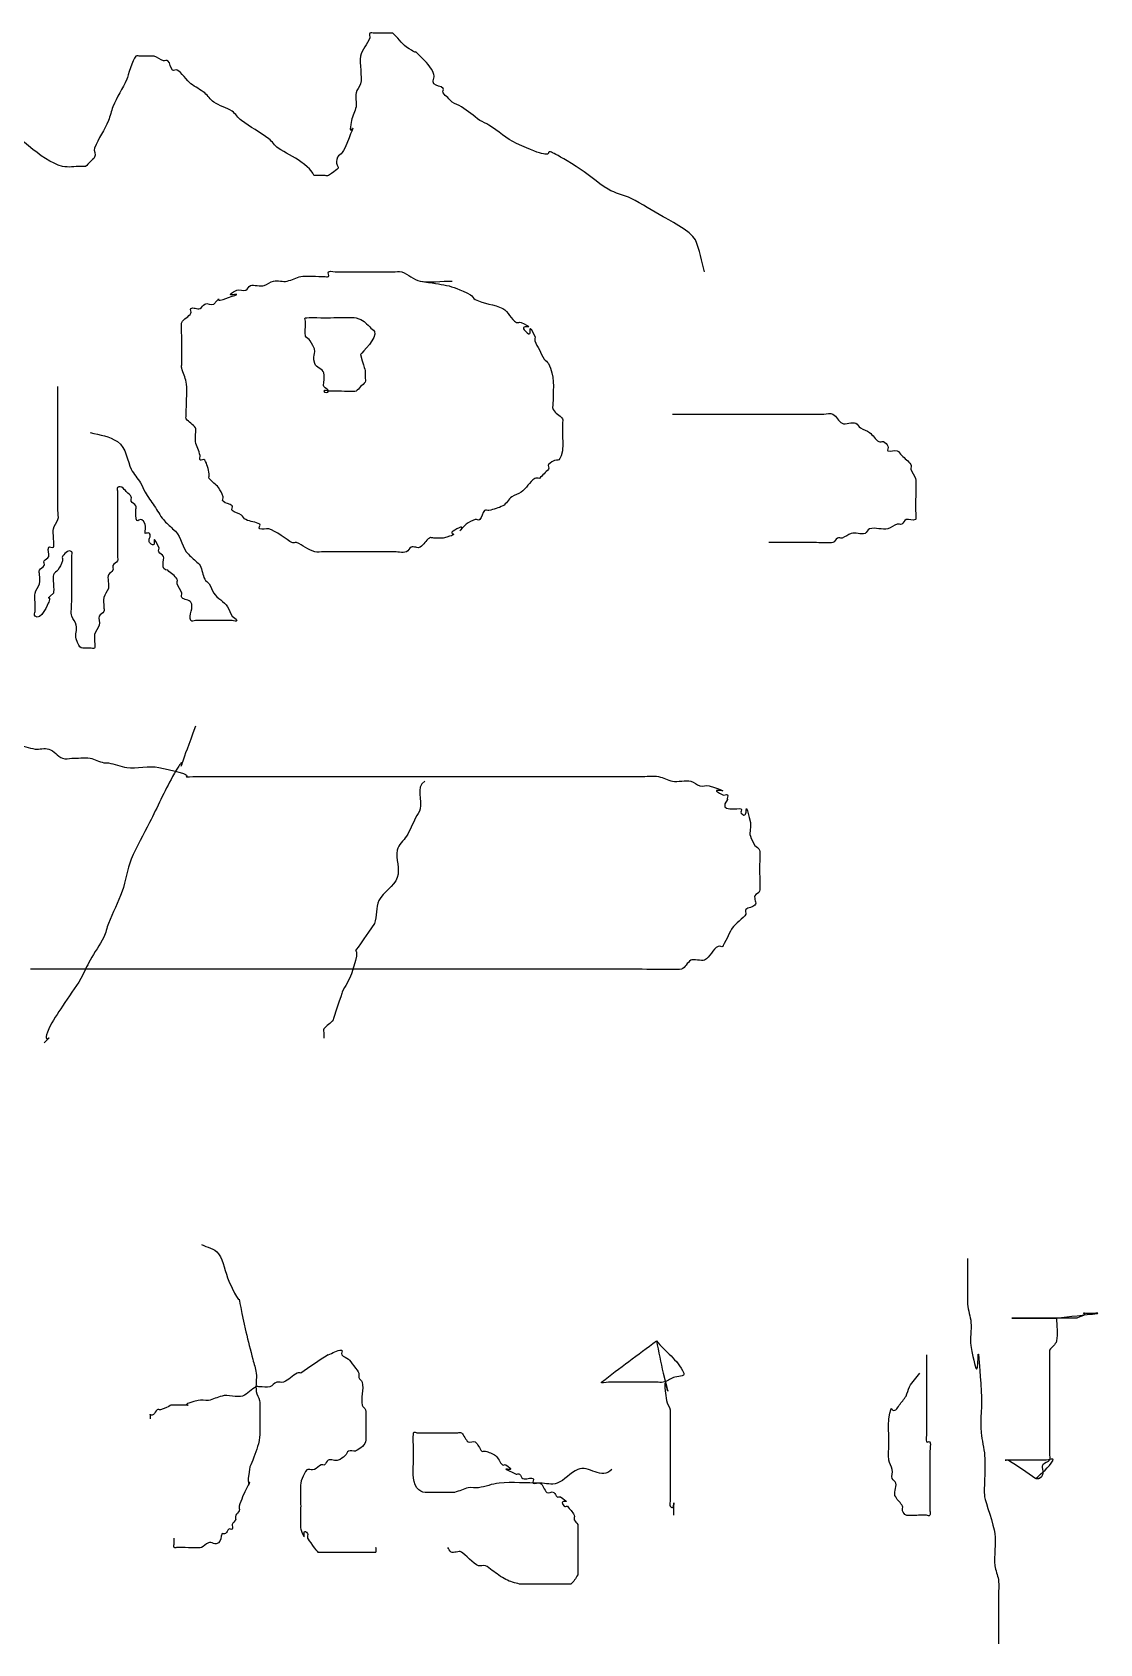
# Model space of a CAD drawing. Extents: x 12 to 154, y 536 to 784.
# Drawn here: x 77.6 to 153.6, y 535.5 to 650.2 of the extents above; entities that cross this region are included whole.
import ezdxf

# ---------------------------------------------------------------- set-up
doc = ezdxf.new("R2010")
doc.units = 0
doc.layers.add('Layer_1', color=7, linetype='CONTINUOUS')

msp = doc.modelspace()

# ---------------------------------------------------------------- linework, layer by layer
at = {"layer": 'Layer_1', "color": 7}
msp.add_lwpolyline([(100.993674, 627.275256)], close=True, dxfattribs=at)
for points in [[(101.646746, 649.806225), (101.492824, 649.344433), (101.089137, 648.9774), (100.993674, 648.500083)], [(101.646746, 650.132759), (101.569785, 650.055798), (101.681158, 649.909474), (101.646746, 649.806225)], [(101.97328, 650.132759), (101.864429, 650.132759), (101.723717, 650.20972), (101.646746, 650.132759)], [(102.299817, 650.132759), (102.190966, 650.132759), (102.082116, 650.132759), (101.97328, 650.132759)], [(103.279425, 650.132759), (103.230782, 650.165244), (102.407051, 650.132759), (102.299817, 650.132759)], [(104.259033, 649.153154), (103.88226, 649.404332), (103.656197, 649.881584), (103.279425, 650.132759)], [(105.238638, 648.500083), (104.489946, 649.248778), (105.445171, 648.362404), (104.259033, 649.153154)], [(84.99342, 648.500083), (84.730649, 648.237311), (84.43599, 647.090563), (84.340349, 646.8674)], [(85.319955, 648.500083), (85.211104, 648.500083), (85.070392, 648.577043), (84.99342, 648.500083)], [(85.973026, 648.500083), (85.755325, 648.500083), (85.53765, 648.500083), (85.319955, 648.500083)], [(86.29956, 648.500083), (86.196294, 648.534495), (86.081859, 648.500083), (85.973026, 648.500083)], [(86.952637, 648.173548), (86.721755, 648.250509), (86.530462, 648.423111), (86.29956, 648.500083)], [(87.279171, 648.173548), (87.20221, 648.250509), (87.055886, 648.139136), (86.952637, 648.173548)], [(87.605708, 647.52048), (87.433617, 647.692571), (87.451277, 648.001446), (87.279171, 648.173548)], [(100.993674, 648.500083), (100.899167, 648.027621), (101.111907, 647.01381), (100.993674, 646.540866)], [(106.218247, 647.193937), (106.019113, 647.791333), (105.658971, 648.079753), (105.238638, 648.500083)], [(84.340349, 646.8674), (84.052726, 646.196287), (83.631915, 645.586123), (83.360744, 644.908192)], [(87.932242, 647.52048), (87.8349, 647.569151), (87.68268, 647.443519), (87.605708, 647.52048)], [(88.911848, 646.540866), (88.638389, 646.745953), (88.199453, 647.386866), (87.932242, 647.52048)], [(106.218247, 646.540866), (106.064325, 646.694787), (106.2871, 646.987425), (106.218247, 647.193937)], [(89.891459, 645.887795), (89.585011, 646.132963), (89.225804, 646.305395), (88.911848, 646.540866)], [(90.54453, 645.234727), (90.288363, 645.405486), (90.131856, 645.695473), (89.891459, 645.887795)], [(100.667137, 645.887795), (100.603103, 645.567599), (100.720826, 645.230279), (100.667137, 644.908192)], [(100.993674, 646.540866), (100.934629, 646.30474), (100.714859, 646.126455), (100.667137, 645.887795)], [(106.871318, 646.214332), (106.699226, 646.386423), (106.390346, 646.368763), (106.218247, 646.540866)], [(106.871318, 645.887795), (106.822647, 645.985165), (106.948278, 646.137357), (106.871318, 646.214332)], [(107.197855, 645.561261), (107.089004, 645.670111), (106.940157, 645.750133), (106.871318, 645.887795)], [(83.360744, 644.908192), (83.232901, 644.588609), (83.162035, 644.248162), (83.034201, 643.928579)], [(91.850672, 644.581655), (91.445655, 644.851655), (90.949547, 644.964712), (90.54453, 645.234727)], [(92.503743, 643.928579), (92.257469, 644.113284), (92.106828, 644.410882), (91.850672, 644.581655)], [(100.340603, 643.928579), (99.991706, 642.184101), (100.961096, 644.663475), (100.014066, 642.295905)], [(100.667137, 644.908192), (100.610558, 644.568673), (100.408107, 644.266094), (100.340603, 643.928579)], [(107.524389, 645.234727), (107.39632, 645.320106), (107.306688, 645.452427), (107.197855, 645.561261)], [(108.177463, 644.908192), (107.974956, 645.043178), (107.726899, 645.099729), (107.524389, 645.234727)], [(109.483605, 643.928579), (109.048224, 644.255113), (108.630283, 644.606308), (108.177463, 644.908192)], [(79.768845, 640.663223), (78.168509, 641.063307), (76.460686, 643.05396), (75.197347, 643.928579)], [(83.034201, 643.928579), (82.763974, 643.252995), (82.324837, 642.64496), (82.054599, 641.969368)], [(94.462957, 642.622439), (93.835043, 643.093379), (93.13166, 643.457648), (92.503743, 643.928579)], [(110.136677, 643.602044), (109.930286, 643.731021), (109.701295, 643.819745), (109.483605, 643.928579)], [(112.09589, 642.295905), (111.383237, 642.624817), (110.802266, 643.186057), (110.136677, 643.602044)], [(95.116031, 641.969368), (94.865505, 642.148291), (94.709248, 642.437722), (94.462957, 642.622439)], [(100.014066, 642.295905), (99.923669, 642.069927), (99.822529, 641.845341), (99.687532, 641.642834)], [(116.340857, 640.663223), (112.527468, 643.009927), (116.326684, 640.343183), (112.09589, 642.295905)], [(82.054599, 641.3163), (81.985745, 641.178621), (81.836898, 641.098599), (81.728062, 640.989757)], [(82.054599, 641.969368), (81.973755, 641.767258), (82.15194, 641.511006), (82.054599, 641.3163)], [(96.74871, 640.989757), (96.240971, 641.37056), (95.632483, 641.600473), (95.116031, 641.969368)], [(99.360995, 641.3163), (99.030685, 640.32537), (99.982052, 640.85957), (98.707924, 640.010152)], [(99.687532, 641.642834), (99.602152, 641.514764), (99.40968, 641.462323), (99.360995, 641.3163)], [(81.074993, 640.663223), (80.639609, 640.663223), (80.19123, 640.557632), (79.768845, 640.663223)], [(81.401528, 640.663223), (81.304157, 640.614552), (81.183827, 640.663223), (81.074993, 640.663223)], [(81.728062, 640.989757), (81.619211, 640.880906), (81.539218, 640.732059), (81.401528, 640.663223)], [(98.381387, 640.010152), (97.088406, 640.010152), (98.260092, 639.85623), (96.74871, 640.989757)], [(98.707924, 640.010152), (98.617357, 639.949774), (98.490223, 640.010152), (98.381387, 640.010152)], [(118.626608, 639.030546), (117.817832, 639.502333), (117.138283, 640.172497), (116.340857, 640.663223)], [(120.259287, 638.377475), (119.735016, 638.639595), (119.132909, 638.735204), (118.626608, 639.030546)], [(122.545035, 637.07133), (121.787036, 637.513498), (121.04418, 637.985024), (120.259287, 638.377475)], [(124.830785, 635.438653), (124.564527, 636.037739), (122.719093, 636.969793), (122.545035, 637.07133)], [(125.483856, 633.152903), (125.266156, 633.914819), (125.152614, 634.714543), (124.830785, 635.438653)], [(98.707924, 632.826366), (98.784884, 632.903326), (98.610554, 633.104218), (98.707924, 633.152903)], [(98.707924, 633.152903), (98.902636, 633.250244), (99.143306, 633.152903), (99.360995, 633.152903)], [(99.360995, 633.152903), (100.014066, 633.152903), (100.667137, 633.152903), (101.320209, 633.152903)], [(101.320209, 633.152903), (101.97328, 633.152903), (102.626354, 633.152903), (103.279425, 633.152903)], [(103.279425, 633.152903), (103.497126, 633.152903), (103.730374, 633.233747), (103.932496, 633.152903)], [(103.932496, 633.152903), (104.384452, 632.972109), (104.763461, 632.605425), (105.238638, 632.499832)], [(91.197601, 631.193683), (93.562835, 631.982098), (90.682781, 631.099545), (92.177209, 631.846755)], [(92.83028, 631.846755), (92.967959, 631.915608), (93.019124, 632.104452), (93.156814, 632.173297)], [(93.156814, 632.173297), (93.349485, 632.269619), (93.91182, 632.098434), (94.136423, 632.173297)], [(94.136423, 632.173297), (94.367305, 632.250258), (94.553376, 632.440803), (94.789494, 632.499832)], [(94.789494, 632.499832), (95.096823, 632.57665), (95.461773, 632.422984), (95.769102, 632.499832)], [(95.769102, 632.499832), (96.103023, 632.583312), (96.414786, 632.742874), (96.74871, 632.826366)], [(96.74871, 632.826366), (97.019306, 632.894029), (98.037539, 632.826366), (98.381387, 632.826366)], [(98.381387, 632.826366), (98.490237, 632.826366), (98.630949, 632.749405), (98.707924, 632.826366)], [(105.238638, 632.499832), (107.014467, 632.203858), (107.257348, 632.30682), (108.830534, 631.520218)], [(105.238638, 632.499832), (105.759312, 632.384121), (106.839751, 632.499832), (107.524389, 632.499832)], [(89.564924, 630.540615), (89.702603, 630.609469), (89.753769, 630.798313), (89.891459, 630.867149)], [(89.891459, 630.867149), (90.08617, 630.964519), (90.349821, 630.769808), (90.54453, 630.867149)], [(90.54453, 630.867149), (91.287771, 631.610391), (90.476895, 630.953464), (91.197601, 631.193683)], [(92.177209, 631.846755), (92.371921, 631.944125), (92.635571, 631.749413), (92.83028, 631.846755)], [(108.830534, 631.520218), (108.968213, 631.451364), (109.019378, 631.26252), (109.157068, 631.193683)], [(109.157068, 631.193683), (109.77279, 630.885824), (110.500563, 630.848475), (111.116285, 630.540615)], [(88.258776, 629.56101), (88.389283, 629.822024), (88.78134, 629.95305), (88.911848, 630.214078)], [(88.911848, 630.214078), (88.960518, 630.311448), (88.834887, 630.46364), (88.911848, 630.540615)], [(88.911848, 630.540615), (89.065769, 630.694536), (89.37021, 630.443273), (89.564924, 630.540615)], [(97.075244, 629.56101), (97.075244, 629.66986), (96.977903, 629.838862), (97.075244, 629.887544)], [(97.075244, 629.887544), (97.126325, 629.913056), (98.616634, 629.887544), (98.707924, 629.887544)], [(98.707924, 629.887544), (98.932598, 629.887544), (100.477003, 629.950927), (100.667137, 629.887544)], [(100.667137, 629.887544), (101.260202, 629.689856), (101.273139, 629.608076), (101.646746, 629.234473)], [(111.116285, 630.540615), (111.508126, 630.344684), (111.704049, 629.756932), (112.09589, 629.56101)], [(112.748961, 628.907939), (113.424576, 628.232323), (112.722599, 629.940368), (113.402032, 628.581396)], [(88.258776, 628.581396), (88.258776, 628.728457), (88.209113, 629.461633), (88.258776, 629.56101)], [(88.258776, 627.275256), (88.258776, 627.710638), (88.258776, 628.146023), (88.258776, 628.581396)], [(97.075244, 628.581396), (97.025553, 628.680779), (97.075244, 629.413948), (97.075244, 629.56101)], [(97.401781, 628.254862), (97.316402, 628.382931), (97.144084, 628.443734), (97.075244, 628.581396)], [(101.97328, 628.907939), (102.203084, 628.448355), (101.126438, 627.45228), (100.993674, 627.275256)], [(101.646746, 629.234473), (101.755596, 629.125622), (101.904443, 629.045629), (101.97328, 628.907939)], [(112.422427, 629.56101), (113.78139, 628.881525), (112.073349, 629.583687), (112.748961, 628.907939)], [(112.09589, 629.56101), (112.193232, 629.512339), (112.325071, 629.609681), (112.422427, 629.56101)], [(113.402032, 628.581396), (113.450703, 628.484054), (113.36762, 628.358111), (113.402032, 628.254862)], [(97.728316, 626.622185), (97.457522, 627.434549), (98.091298, 627.22059), (97.401781, 628.254862)], [(113.402032, 628.254862), (113.478993, 628.023952), (113.619733, 627.819486), (113.728569, 627.601791)], [(113.728569, 627.601791), (113.83742, 627.38409), (113.920106, 627.151229), (114.055106, 626.948722)], [(88.258776, 626.295651), (88.232414, 626.401242), (88.258776, 626.513323), (88.258776, 626.622185)], [(88.258776, 626.622185), (88.258776, 626.839886), (88.258776, 627.05757), (88.258776, 627.275256)], [(88.585313, 625.31604), (88.501833, 625.649961), (88.342271, 625.96173), (88.258776, 626.295651)], [(98.381387, 625.969117), (98.284045, 626.261173), (97.825669, 626.33012), (97.728316, 626.622185)], [(100.993674, 627.275256), (101.346608, 625.863518), (101.320209, 626.417895), (101.320209, 625.642574)], [(114.055106, 626.948722), (114.140486, 626.820653), (114.312804, 626.759878), (114.381641, 626.622185)], [(114.381641, 626.622185), (114.814216, 625.757032), (114.708178, 624.93732), (114.708178, 624.009898)], [(88.585313, 623.356829), (88.585313, 623.740598), (88.659099, 625.020885), (88.585313, 625.31604)], [(98.381387, 624.989503), (98.332716, 625.086873), (98.381387, 625.207204), (98.381387, 625.31604)], [(98.381387, 625.31604), (98.381387, 625.533741), (98.45024, 625.762596), (98.381387, 625.969117)], [(101.320209, 625.31604), (101.251355, 625.178361), (101.102508, 625.098339), (100.993674, 624.989503)], [(101.320209, 625.642574), (101.320209, 625.533724), (101.368879, 625.413393), (101.320209, 625.31604)], [(79.442311, 618.458788), (79.442311, 620.635694), (79.442311, 622.8126), (79.442311, 624.989503)], [(98.707924, 624.662969), (98.707924, 624.81689), (98.450226, 624.851841), (98.381387, 624.989503)], [(98.707924, 624.662969), (98.599073, 624.662969), (98.381387, 624.771819), (98.381387, 624.662969)], [(98.381387, 624.662969), (98.381387, 624.554118), (98.707924, 624.554118), (98.707924, 624.662969)], [(99.360995, 624.662969), (99.143294, 624.662969), (98.925613, 624.662969), (98.707924, 624.662969)], [(100.667137, 624.662969), (100.567868, 624.613306), (99.586474, 624.662969), (99.360995, 624.662969)], [(100.993674, 624.989503), (100.884824, 624.880653), (100.80483, 624.731805), (100.667137, 624.662969)], [(114.708178, 624.009898), (114.708178, 623.792197), (114.610808, 623.551535), (114.708178, 623.356829)], [(88.585313, 622.703758), (88.524935, 622.794325), (88.585313, 622.921459), (88.585313, 623.030295)], [(88.585313, 623.030295), (88.585313, 623.139146), (88.585313, 623.247996), (88.585313, 623.356829)], [(114.708178, 623.356829), (114.845856, 623.081472), (115.190478, 622.959914), (115.361249, 622.703758)], [(123.198109, 623.030295), (126.245775, 623.030295), (129.293442, 623.030295), (132.341111, 623.030295)], [(132.341111, 623.030295), (132.885337, 623.030295), (133.429561, 623.030295), (133.973787, 623.030295)], [(133.973787, 623.030295), (134.191488, 623.030295), (134.432152, 623.127637), (134.626861, 623.030295)], [(134.626861, 623.030295), (134.902219, 622.892616), (135.004572, 622.514903), (135.279933, 622.377215)], [(81.728062, 621.724147), (82.492583, 621.533007), (83.054594, 621.492868), (83.687281, 621.071076)], [(89.238382, 622.050681), (89.067623, 622.306848), (88.756087, 622.447597), (88.585313, 622.703758)], [(89.238382, 621.071076), (89.195323, 621.243394), (89.311147, 621.941573), (89.238382, 622.050681)], [(115.361249, 622.703758), (115.421627, 622.613191), (115.361249, 622.486057), (115.361249, 622.377215)], [(115.361249, 622.377215), (115.361249, 622.100186), (115.415419, 620.634651), (115.361249, 620.418008)], [(135.279933, 622.377215), (135.541145, 622.246595), (135.998311, 622.507836), (136.259538, 622.377215)], [(136.259538, 622.377215), (136.397217, 622.308362), (136.457991, 622.136072), (136.586075, 622.050681)], [(136.586075, 622.050681), (136.788582, 621.915695), (137.044437, 621.870171), (137.239146, 621.724147)], [(137.239146, 621.724147), (137.485449, 621.539442), (137.636062, 621.241843), (137.892217, 621.071076)], [(83.687281, 621.071076), (84.312975, 620.653941), (84.395721, 619.654192), (84.666886, 619.11186)], [(89.564924, 620.091471), (89.481444, 620.425395), (89.321854, 620.737155), (89.238382, 621.071076)], [(137.892217, 621.071076), (137.982784, 621.010698), (138.121398, 621.119747), (138.218754, 621.071076)], [(138.218754, 621.071076), (138.356433, 621.002222), (138.476452, 620.882232), (138.545289, 620.744542)], [(138.545289, 620.744542), (138.593959, 620.647172), (138.447947, 620.46669), (138.545289, 620.418008)], [(138.545289, 620.418008), (138.74, 620.320637), (138.991842, 620.486861), (139.198363, 620.418008)], [(89.564924, 619.764936), (89.487964, 619.841897), (89.591287, 619.985869), (89.564924, 620.091471)], [(89.891459, 619.764936), (89.831081, 619.855503), (89.641896, 619.687976), (89.564924, 619.764936)], [(90.217996, 618.785325), (90.134515, 619.119247), (90.082386, 619.478541), (89.891459, 619.764936)], [(114.381641, 619.438394), (114.30468, 619.361433), (114.442019, 619.202438), (114.381641, 619.11186)], [(115.361249, 620.418008), (115.070995, 619.256991), (115.107265, 620.164023), (114.381641, 619.438394)], [(139.198363, 620.418008), (139.344403, 620.369337), (139.416063, 620.200307), (139.524897, 620.091471)], [(139.524897, 620.091471), (139.742597, 619.87377), (140.007197, 619.694558), (140.177968, 619.438394)], [(140.177968, 619.438394), (140.238346, 619.347827), (140.143555, 619.215109), (140.177968, 619.11186)], [(79.442311, 616.173038), (79.442311, 616.934954), (79.442311, 617.696872), (79.442311, 618.458788)], [(84.666886, 619.11186), (84.842379, 618.760845), (85.118049, 618.468772), (85.319955, 618.132254)], [(90.217996, 618.458788), (90.157618, 618.549355), (90.244358, 618.679721), (90.217996, 618.785325)], [(90.871064, 617.80572), (90.686358, 618.051994), (90.388763, 618.202633), (90.217996, 618.458788)], [(113.402032, 618.458788), (113.025263, 618.20761), (112.7992, 617.730367), (112.422427, 617.479183)], [(113.728569, 618.458788), (113.619719, 618.458788), (113.492614, 618.519166), (113.402032, 618.458788)], [(114.381641, 619.11186), (114.16394, 618.894159), (113.946259, 618.676483), (113.728569, 618.458788)], [(140.177968, 619.11186), (140.254929, 618.880949), (140.42753, 618.689684), (140.504505, 618.458788)], [(140.504505, 618.458788), (140.56939, 618.264077), (140.504505, 616.815944), (140.504505, 616.49958)], [(83.687281, 617.80572), (83.61032, 617.728759), (83.687281, 617.588019), (83.687281, 617.479183)], [(84.340349, 617.479183), (84.276598, 617.542934), (83.927511, 618.045951), (83.687281, 617.80572)], [(83.687281, 617.479183), (83.687281, 617.370333), (83.687281, 617.261482), (83.687281, 617.152649)], [(83.687281, 617.152649), (83.687281, 616.390733), (83.687281, 615.628814), (83.687281, 614.866895)], [(84.666886, 617.152649), (84.598033, 617.290328), (84.449186, 617.370321), (84.340349, 617.479183)], [(84.666886, 616.826115), (84.618215, 616.923456), (84.715557, 617.055296), (84.666886, 617.152649)], [(85.319955, 618.132254), (85.445161, 617.923539), (85.521271, 617.687887), (85.646489, 617.479183)], [(85.646489, 617.479183), (85.848401, 617.14266), (86.081873, 616.826115), (86.29956, 616.49958)], [(91.197601, 617.152649), (91.12064, 617.383531), (91.017091, 617.611011), (90.871064, 617.80572)], [(91.197601, 616.826115), (91.12064, 616.903075), (91.232014, 617.0494), (91.197601, 617.152649)], [(111.769356, 617.152649), (111.513189, 616.981861), (111.391642, 616.637256), (111.116285, 616.49958)], [(112.422427, 617.479183), (112.21992, 617.344169), (111.971863, 617.287646), (111.769356, 617.152649)], [(79.442311, 615.519967), (79.511165, 615.726499), (79.442311, 615.955348), (79.442311, 616.173038)], [(84.99342, 616.49958), (84.924567, 616.637259), (84.735723, 616.688425), (84.666886, 616.826115)], [(84.99342, 616.173038), (84.99342, 616.281888), (85.042091, 616.402219), (84.99342, 616.49958)], [(84.99342, 615.846501), (84.99342, 615.955351), (84.99342, 616.064202), (84.99342, 616.173038)], [(85.646489, 615.193432), (85.366171, 616.034429), (84.99342, 614.902453), (84.99342, 615.846501)], [(86.29956, 616.49958), (86.517261, 616.173038), (86.707477, 615.826417), (86.952637, 615.519967)], [(91.850672, 616.49958), (91.678581, 616.671672), (91.369701, 616.654012), (91.197601, 616.826115)], [(91.850672, 616.173038), (91.773711, 616.249998), (91.927633, 616.4226), (91.850672, 616.49958)], [(92.503743, 615.846501), (92.301236, 615.981515), (92.022772, 616.000932), (91.850672, 616.173038)], [(109.81014, 616.173038), (109.638048, 616.000946), (109.655708, 615.692069), (109.483605, 615.519967)], [(110.136677, 616.173038), (110.031086, 616.146676), (109.887114, 616.249998), (109.81014, 616.173038)], [(111.116285, 616.49958), (110.808422, 616.345631), (110.470598, 616.25651), (110.136677, 616.173038)], [(140.504505, 616.49958), (140.504505, 616.412699), (140.55842, 615.54693), (140.504505, 615.519967)], [(79.115774, 613.560756), (79.216007, 613.660989), (79.055169, 614.624519), (79.115774, 614.866895)], [(79.115774, 614.866895), (79.174791, 615.103021), (79.365336, 615.289071), (79.442311, 615.519967)], [(83.687281, 614.866895), (83.687281, 614.322666), (83.687281, 613.778445), (83.687281, 613.234213)], [(85.646489, 614.540361), (85.646489, 614.758062), (85.715342, 614.986912), (85.646489, 615.193432)], [(86.626103, 613.560756), (85.946618, 614.919719), (86.648496, 613.211678), (85.973026, 613.887293)], [(86.952637, 615.519967), (87.144939, 615.27956), (87.413386, 615.107293), (87.605708, 614.866895)], [(87.605708, 614.866895), (88.198291, 614.485125), (88.204516, 613.741958), (88.585313, 613.234213)], [(92.83028, 615.519967), (92.692602, 615.58882), (92.631827, 615.76111), (92.503743, 615.846501)], [(93.809886, 615.193432), (93.523496, 615.384346), (93.13814, 615.366034), (92.83028, 615.519967)], [(93.809886, 614.866895), (93.712544, 614.915566), (93.900453, 615.133069), (93.809886, 615.193432)], [(94.462957, 614.866895), (94.251776, 614.919705), (94.004595, 614.769525), (93.809886, 614.866895)], [(96.095636, 613.887293), (95.744486, 614.062871), (94.951704, 614.744714), (94.462957, 614.866895)], [(107.850926, 614.866895), (106.855135, 614.369001), (108.44814, 614.608036), (106.871318, 614.213827)], [(108.503997, 615.193432), (107.421015, 614.110448), (108.81186, 615.347354), (107.850926, 614.866895)], [(109.157068, 615.519967), (108.926158, 615.443006), (108.706504, 615.32843), (108.503997, 615.193432)], [(109.483605, 615.519967), (109.406645, 615.443006), (109.26032, 615.554379), (109.157068, 615.519967)], [(137.239146, 614.866895), (137.093105, 614.818225), (137.058636, 614.589043), (136.912609, 614.540361)], [(138.545289, 614.866895), (138.122906, 614.761305), (137.652185, 615.004574), (137.239146, 614.866895)], [(139.198363, 615.193432), (138.967481, 615.116472), (138.781409, 614.925927), (138.545289, 614.866895)], [(139.524897, 615.193432), (139.427555, 615.144762), (139.301612, 615.227845), (139.198363, 615.193432)], [(139.851434, 615.519967), (139.705393, 615.471296), (139.662561, 615.262269), (139.524897, 615.193432)], [(140.504505, 615.519967), (140.309793, 615.422625), (140.057952, 615.58882), (139.851434, 615.519967)], [(78.78924, 613.560756), (78.837911, 613.658098), (79.038802, 613.483795), (79.115774, 613.560756)], [(85.973026, 614.540361), (85.896065, 614.617322), (85.755325, 614.540361), (85.646489, 614.540361)], [(85.973026, 613.887293), (85.819105, 614.041214), (86.126947, 614.386432), (85.973026, 614.540361)], [(96.422173, 613.887293), (96.318907, 613.921706), (96.192992, 613.838622), (96.095636, 613.887293)], [(97.728316, 613.234213), (97.256078, 613.352276), (96.883965, 613.73336), (96.422173, 613.887293)], [(105.238638, 613.560756), (105.057505, 613.44), (104.780276, 613.658098), (104.585567, 613.560756)], [(105.89171, 614.213827), (105.635543, 614.04304), (105.494794, 613.731523), (105.238638, 613.560756)], [(106.218247, 614.213827), (106.109396, 614.213827), (105.982291, 614.274205), (105.89171, 614.213827)], [(106.871318, 614.213827), (106.660137, 614.161018), (106.435936, 614.213827), (106.218247, 614.213827)], [(133.320716, 613.887293), (132.232263, 613.887293), (131.14381, 613.887293), (130.055357, 613.887293)], [(134.626861, 613.887293), (134.451312, 613.828786), (133.597179, 613.887293), (133.320716, 613.887293)], [(134.953396, 614.213827), (134.815717, 614.144974), (134.772885, 613.935975), (134.626861, 613.887293)], [(135.279933, 614.213827), (135.176666, 614.179415), (135.050751, 614.262498), (134.953396, 614.213827)], [(135.933004, 614.540361), (135.702094, 614.463401), (135.510829, 614.290799), (135.279933, 614.213827)], [(136.912609, 614.540361), (136.618727, 614.442396), (136.226886, 614.638327), (135.933004, 614.540361)], [(78.462706, 612.254608), (78.511377, 612.351978), (78.414035, 612.483789), (78.462706, 612.581145)], [(78.462706, 612.581145), (78.531559, 612.718824), (78.740558, 612.761655), (78.78924, 612.907679)], [(78.78924, 612.907679), (78.858094, 613.114211), (78.691898, 613.366041), (78.78924, 613.560756)], [(79.768845, 612.581145), (79.691885, 612.350263), (79.577308, 612.130581), (79.442311, 611.928074)], [(79.768845, 612.907679), (79.720174, 612.810337), (79.803258, 612.684394), (79.768845, 612.581145)], [(80.421922, 613.234213), (80.19671, 613.459426), (79.811354, 612.992701), (79.768845, 612.907679)], [(80.421922, 612.907679), (80.421922, 613.016529), (80.498883, 613.157241), (80.421922, 613.234213)], [(80.421922, 612.254608), (80.421922, 612.472309), (80.421922, 612.689992), (80.421922, 612.907679)], [(83.687281, 612.581145), (83.618427, 612.443466), (83.429583, 612.392301), (83.360744, 612.254608)], [(83.687281, 613.234213), (83.687281, 613.125363), (83.687281, 613.016512), (83.687281, 612.907679)], [(83.687281, 612.907679), (83.687281, 612.798829), (83.735952, 612.678498), (83.687281, 612.581145)], [(86.626103, 613.234213), (86.577432, 613.331583), (86.674774, 613.463394), (86.626103, 613.560756)], [(86.952637, 612.907679), (86.883783, 613.045358), (86.694939, 613.096552), (86.626103, 613.234213)], [(87.279171, 611.928074), (86.660572, 611.890883), (87.06147, 612.689992), (86.952637, 612.907679)], [(88.585313, 613.234213), (88.770019, 612.987939), (89.020695, 612.79884), (89.238382, 612.581145)], [(89.238382, 612.581145), (89.347232, 612.472295), (89.496079, 612.392301), (89.564924, 612.254608)], [(98.381387, 613.234213), (98.163686, 613.234213), (97.939508, 613.181404), (97.728316, 613.234213)], [(100.667137, 613.234213), (99.905221, 613.234213), (99.143306, 613.234213), (98.381387, 613.234213)], [(103.279425, 613.234213), (102.408661, 613.234213), (101.537901, 613.234213), (100.667137, 613.234213)], [(104.259033, 613.234213), (103.949252, 613.130975), (103.605959, 613.234213), (103.279425, 613.234213)], [(104.585567, 613.560756), (104.447889, 613.491902), (104.405057, 613.282904), (104.259033, 613.234213)], [(78.136169, 611.60154), (78.136169, 611.71039), (78.087498, 611.830721), (78.136169, 611.928074)], [(78.136169, 611.928074), (78.205022, 612.065752), (78.393866, 612.116918), (78.462706, 612.254608)], [(78.136169, 610.948468), (78.188978, 611.159649), (78.136169, 611.383853), (78.136169, 611.60154)], [(79.115774, 611.60154), (79.065969, 611.452182), (79.188454, 610.440695), (79.115774, 610.2954)], [(79.442311, 611.928074), (79.356932, 611.800004), (79.164459, 611.747563), (79.115774, 611.60154)], [(80.421922, 609.64232), (80.421922, 610.513087), (80.421922, 611.383853), (80.421922, 612.254608)], [(83.034201, 611.60154), (82.93788, 611.408869), (83.109064, 610.846537), (83.034201, 610.621934)], [(83.360744, 611.928074), (83.29189, 611.790395), (83.103046, 611.739201), (83.034201, 611.60154)], [(83.360744, 612.254608), (83.312073, 612.157266), (83.409415, 612.025427), (83.360744, 611.928074)], [(87.932242, 611.275005), (87.794563, 611.550363), (87.449939, 611.671918), (87.279171, 611.928074)], [(89.564924, 612.254608), (89.718846, 611.946748), (89.737526, 611.582865), (89.891459, 611.275005)], [(77.809635, 609.64232), (77.809635, 609.860021), (77.756825, 610.084208), (77.809635, 610.2954)], [(77.809635, 610.2954), (77.868652, 610.531526), (78.07714, 610.712348), (78.136169, 610.948468)], [(79.115774, 610.2954), (78.372533, 609.552156), (79.029459, 610.363063), (78.78924, 609.64232)], [(83.034201, 610.621934), (82.957241, 610.391024), (82.766696, 610.20498), (82.707667, 609.968857)], [(87.932242, 610.948468), (87.89783, 611.051735), (87.980913, 611.177649), (87.932242, 611.275005)], [(88.258776, 610.2954), (88.181816, 610.526282), (88.009214, 610.717575), (87.932242, 610.948468)], [(88.258776, 609.968857), (88.181816, 610.045818), (88.293189, 610.192142), (88.258776, 610.2954)], [(89.891459, 611.275005), (89.960312, 611.137327), (90.132602, 611.076552), (90.217996, 610.948468)], [(90.217996, 610.948468), (90.35301, 610.745961), (90.409533, 610.497907), (90.54453, 610.2954)], [(90.54453, 610.2954), (90.795708, 609.918622), (91.272954, 609.692556), (91.524135, 609.315786)], [(78.78924, 609.64232), (78.769114, 609.581659), (78.226719, 608.245634), (77.809635, 608.662718)], [(77.809635, 608.989252), (77.809635, 609.206953), (77.809635, 609.424634), (77.809635, 609.64232)], [(80.421922, 608.662718), (80.360495, 608.846941), (80.421922, 609.427755), (80.421922, 609.64232)], [(82.707667, 609.968857), (82.654858, 609.757676), (82.707667, 609.533481), (82.707667, 609.315786)], [(82.707667, 609.315786), (82.707667, 609.206936), (82.756338, 609.086605), (82.707667, 608.989252)], [(88.911848, 609.64232), (88.776833, 609.844827), (88.430879, 609.796752), (88.258776, 609.968857)], [(88.911848, 608.336181), (88.717136, 608.725596), (89.153359, 609.280064), (88.911848, 609.64232)], [(91.524135, 609.315786), (91.659149, 609.113279), (91.715672, 608.865225), (91.850672, 608.662718)], [(77.809635, 608.662718), (77.732674, 608.739678), (77.809635, 608.880419), (77.809635, 608.989252)], [(80.748456, 608.009647), (80.689439, 608.245773), (80.498894, 608.431822), (80.421922, 608.662718)], [(80.748456, 607.030036), (80.64519, 607.339814), (80.827656, 607.692861), (80.748456, 608.009647)], [(82.381133, 608.009647), (82.304172, 607.778736), (82.131571, 607.587472), (82.054599, 607.356575)], [(82.381133, 608.662718), (82.283791, 608.468006), (82.449986, 608.216168), (82.381133, 608.009647)], [(82.707667, 608.989252), (82.638814, 608.851573), (82.449969, 608.80038), (82.381133, 608.662718)], [(89.238382, 608.336181), (89.129531, 608.336181), (88.96053, 608.238839), (88.911848, 608.336181)], [(90.871064, 608.336181), (90.326837, 608.336181), (89.782611, 608.336181), (89.238382, 608.336181)], [(91.850672, 608.336181), (91.524135, 608.336181), (91.197601, 608.336181), (90.871064, 608.336181)], [(91.850672, 608.662718), (91.936052, 608.534649), (92.177209, 608.490116), (92.177209, 608.336181)], [(92.177209, 608.336181), (92.177209, 608.22733), (91.959508, 608.336181), (91.850672, 608.336181)], [(81.728062, 606.376964), (81.084231, 606.376964), (81.017904, 606.221711), (80.748456, 607.030036)], [(82.054599, 607.356575), (82.012221, 607.229498), (82.105282, 606.427642), (82.054599, 606.376964)], [(82.054599, 606.376964), (81.977638, 606.300004), (81.836898, 606.376964), (81.728062, 606.376964)], [(89.238382, 600.825855), (87.162143, 595.289205), (89.179279, 600.066366), (87.605708, 597.233962)], [(76.503487, 599.519716), (76.947758, 599.456276), (77.365366, 599.256632), (77.809635, 599.193179)], [(77.809635, 599.193179), (78.132886, 599.146974), (78.479461, 599.296445), (78.78924, 599.193179)], [(78.78924, 599.193179), (79.161548, 599.069078), (79.404471, 598.685856), (79.768845, 598.54011)], [(79.768845, 598.54011), (79.970956, 598.459266), (80.204227, 598.54011), (80.421922, 598.54011)], [(80.421922, 598.54011), (80.857298, 598.54011), (81.29706, 598.601679), (81.728062, 598.54011)], [(81.728062, 598.54011), (82.068803, 598.491439), (82.373746, 598.297039), (82.707667, 598.213573)], [(82.707667, 598.213573), (82.813258, 598.187211), (82.927466, 598.234833), (83.034201, 598.213573)], [(83.034201, 598.213573), (83.474271, 598.125557), (83.896081, 597.950518), (84.340349, 597.887039)], [(84.340349, 597.887039), (85.007024, 597.791795), (85.991168, 598.014031), (86.626103, 597.887039)], [(86.626103, 597.887039), (90.579855, 597.096283), (86.896698, 597.233962), (89.891459, 597.233962)], [(87.605708, 597.233962), (87.014716, 596.170176), (86.517255, 595.057056), (85.973026, 593.968603)], [(89.891459, 597.233962), (97.619471, 597.233962), (105.347483, 597.233962), (113.075498, 597.233962)], [(105.565175, 596.907428), (104.884551, 596.456459), (105.384779, 595.532803), (105.238638, 594.948217)], [(113.075498, 597.233962), (114.925867, 597.233962), (116.776236, 597.233962), (118.626608, 597.233962)], [(118.626608, 597.233962), (119.388523, 597.233962), (120.150439, 597.233962), (120.912358, 597.233962)], [(120.912358, 597.233962), (121.347737, 597.233962), (121.791574, 597.319342), (122.2185, 597.233962)], [(122.2185, 597.233962), (122.556016, 597.166469), (122.864185, 596.99092), (123.198109, 596.907428)], [(123.198109, 596.907428), (123.539786, 596.82202), (124.190082, 597.01214), (124.504251, 596.907428)], [(124.504251, 596.907428), (124.735161, 596.830467), (124.926426, 596.657866), (125.157322, 596.580891)], [(125.157322, 596.580891), (125.363854, 596.512037), (125.603875, 596.649745), (125.810393, 596.580891)], [(125.810393, 596.580891), (128.175627, 595.792485), (125.295574, 596.67503), (126.790002, 595.927823)], [(127.116539, 595.601286), (126.333479, 594.590003), (127.996707, 595.047651), (128.096144, 594.948217)], [(126.790002, 595.927823), (126.887343, 595.879152), (127.039564, 596.004783), (127.116539, 595.927823)], [(127.116539, 595.927823), (127.193499, 595.850862), (127.056161, 595.691838), (127.116539, 595.601286)], [(128.096144, 594.621675), (128.744172, 593.973652), (128.199353, 596.16807), (128.749215, 593.968603)], [(104.912104, 594.29514), (104.694403, 593.859764), (104.500539, 593.411632), (104.259033, 592.988998)], [(105.238638, 594.948217), (105.179593, 594.712091), (105.020938, 594.512836), (104.912104, 594.29514)], [(128.096144, 594.948217), (128.173105, 594.871257), (128.019183, 594.698627), (128.096144, 594.621675)], [(85.973026, 593.968603), (85.53765, 593.097846), (85.028454, 592.260231), (84.666886, 591.356316)], [(104.259033, 592.988998), (104.064321, 592.64826), (103.691095, 592.392495), (103.605959, 592.009396)], [(128.749215, 593.968603), (128.828415, 593.65182), (128.645949, 593.29878), (128.749215, 592.988998)], [(128.749215, 592.988998), (128.826176, 592.758116), (128.940752, 592.538437), (129.075752, 592.33593)], [(103.605959, 592.009396), (103.464283, 591.371872), (103.829131, 590.663931), (103.605959, 590.050176)], [(129.075752, 592.33593), (129.161132, 592.20786), (129.353604, 592.15542), (129.402286, 592.009396)], [(129.402286, 592.009396), (129.460793, 591.833846), (129.402286, 590.979711), (129.402286, 590.703248)], [(84.666886, 591.356316), (84.372593, 590.620589), (84.280329, 589.816814), (84.013815, 589.070571)], [(129.402286, 590.703248), (129.402286, 590.395703), (129.464195, 589.256325), (129.402286, 589.070571)], [(103.605959, 590.050176), (103.367792, 589.395186), (102.611503, 589.040872), (102.299817, 588.417494)], [(84.013815, 589.070571), (83.734999, 588.289918), (83.342069, 587.554469), (83.034201, 586.78482)], [(102.299817, 588.417494), (102.051615, 587.921085), (102.202929, 587.290079), (101.97328, 586.78482)], [(129.075752, 588.744037), (128.978382, 588.549325), (129.229673, 588.24489), (129.075752, 588.09096)], [(129.402286, 589.070571), (129.353615, 588.92453), (129.144589, 588.881727), (129.075752, 588.744037)], [(128.422681, 587.437889), (128.277972, 587.148472), (127.64124, 586.755533), (127.443073, 586.458283)], [(128.422681, 587.764426), (128.34572, 587.687465), (128.471352, 587.535245), (128.422681, 587.437889)], [(129.075752, 588.09096), (128.903661, 587.918869), (128.594781, 587.936529), (128.422681, 587.764426)], [(83.034201, 586.78482), (82.906359, 586.465237), (82.8616, 586.113075), (82.707667, 585.805215)], [(101.97328, 586.78482), (99.453302, 583.004849), (101.461691, 586.556178), (100.340603, 583.192928)], [(127.443073, 586.458283), (127.402509, 586.397452), (126.810927, 585.173061), (126.790002, 585.152138)], [(82.707667, 585.805215), (82.423837, 585.237546), (82.03629, 584.727338), (81.728062, 584.172533)], [(126.463465, 585.152138), (126.071623, 584.956236), (125.875701, 584.368455), (125.483856, 584.172533)], [(126.790002, 585.152138), (126.713041, 585.075178), (126.56082, 585.200809), (126.463465, 585.152138)], [(81.728062, 584.172533), (81.491652, 583.747019), (81.3165, 583.289025), (81.074993, 582.866393)], [(124.504251, 584.172533), (124.248084, 584.001774), (124.13702, 583.6338), (123.85118, 583.519462)], [(125.483856, 584.172533), (125.311482, 584.08636), (124.646445, 584.267323), (124.504251, 584.172533)], [(97.401781, 583.519462), (90.762219, 583.519462), (84.122654, 583.519462), (77.4831, 583.519462)], [(81.074993, 582.866393), (80.685578, 582.184913), (80.184841, 581.572763), (79.768845, 580.907174)], [(115.034712, 583.519462), (109.157068, 583.519462), (103.279425, 583.519462), (97.401781, 583.519462)], [(100.340603, 583.192928), (100.186682, 582.731138), (99.879279, 582.334192), (99.687532, 581.88678)], [(120.912358, 583.519462), (118.953142, 583.519462), (116.993928, 583.519462), (115.034712, 583.519462)], [(123.85118, 583.519462), (123.768153, 583.48624), (120.930106, 583.519462), (120.912358, 583.519462)], [(99.687532, 581.88678), (99.667973, 581.841397), (99.04434, 579.944032), (99.034458, 579.927569)], [(79.768845, 580.907174), (79.432469, 580.368974), (79.039253, 579.857851), (78.78924, 579.2745)], [(78.78924, 579.2745), (78.183989, 577.862243), (79.37115, 579.203323), (78.462706, 578.294887)], [(98.381387, 579.2745), (98.321009, 579.183934), (98.381387, 579.0568), (98.381387, 578.947958)], [(99.034458, 579.927569), (98.876058, 579.663578), (98.552157, 579.530653), (98.381387, 579.2745)], [(98.381387, 578.947958), (98.381387, 578.839107), (98.381387, 578.730257), (98.381387, 578.621421)], [(89.665435, 563.927312), (90.071306, 563.709611), (90.573953, 563.688635), (90.883054, 563.274238)], [(90.883054, 563.274238), (91.268101, 562.757936), (91.333466, 561.941133), (91.613631, 561.315016)], [(91.613631, 561.315016), (92.992141, 558.23434), (91.805564, 562.192934), (92.831253, 557.723112)], [(144.214934, 562.947715), (144.214934, 562.185791), (144.214934, 561.423866), (144.214934, 560.661942)], [(144.214934, 560.661942), (144.214934, 560.335419), (144.180635, 560.005608), (144.214934, 559.682345)], [(144.45843, 556.743515), (145.26707, 551.864183), (144.748726, 559.972131), (145.189003, 553.478145)], [(144.214934, 559.682345), (144.262273, 559.238071), (144.42158, 558.822229), (144.45843, 558.376186)], [(147.624276, 558.702748), (147.543205, 558.702748), (147.299567, 558.702748), (147.38078, 558.702748)], [(147.38078, 558.702748), (148.436062, 558.702748), (149.491315, 558.702748), (150.546597, 558.702748)], [(148.354849, 558.702748), (148.111353, 558.702748), (147.8678, 558.702748), (147.624276, 558.702748)], [(150.546569, 558.702748), (149.815996, 558.702748), (149.085422, 558.702748), (148.354849, 558.702748)], [(150.546569, 558.702748), (151.520666, 558.811599), (152.495416, 558.910528), (153.468862, 559.029271)], [(150.546569, 558.702748), (150.546569, 558.158513), (150.65797, 557.593342), (150.546569, 557.070038)], [(151.520666, 558.702748), (151.195958, 558.702748), (150.871277, 558.702748), (150.546569, 558.702748)], [(152.007715, 558.702748), (151.850109, 558.650024), (151.683007, 558.702748), (151.520666, 558.702748)], [(152.981813, 559.029271), (151.74775, 559.029271), (153.272222, 559.1265), (152.007715, 558.702748)], [(153.468862, 559.029271), (153.630437, 559.049114), (153.144153, 559.029271), (152.981813, 559.029271)], [(92.831253, 557.723112), (92.982226, 557.065162), (93.155953, 556.416964), (93.318301, 555.76389)], [(144.45843, 558.376186), (144.503218, 557.835307), (144.370273, 557.274784), (144.45843, 556.743515)], [(98.675844, 556.090441), (99.000539, 556.199291), (99.315249, 556.416964), (99.649939, 556.416964)], [(99.649939, 556.416964), (99.731123, 556.416964), (99.592537, 556.167515), (99.649939, 556.090441)], [(118.157794, 554.131219), (119.435624, 555.15926), (120.755407, 556.090441), (122.054185, 557.070066)], [(122.054185, 557.070066), (122.703602, 556.308113), (123.545066, 555.765477), (124.00238, 554.784293)], [(122.054185, 557.070038), (122.21661, 556.308113), (122.371438, 555.543269), (122.541233, 554.784293)], [(150.05952, 556.416964), (150.020969, 556.339294), (150.05952, 554.673515), (150.05952, 554.457742)], [(150.546569, 557.070038), (150.48364, 556.774016), (150.186881, 556.673131), (150.05952, 556.416964)], [(93.318301, 555.76389), (93.399486, 555.437367), (93.525514, 555.125017), (93.561826, 554.784293)], [(98.675844, 556.090441), (98.026441, 555.655068), (97.377046, 555.219666), (96.727646, 554.784293)], [(99.649939, 556.090441), (99.778292, 555.918378), (99.985961, 555.898819), (100.136988, 555.76389)], [(100.136988, 555.76389), (100.240226, 555.67148), (100.817186, 554.919392), (100.867564, 554.784293)], [(122.541233, 554.784293), (123.382131, 551.401795), (122.291218, 556.134605), (122.784729, 552.825071)], [(141.292641, 556.090441), (141.292641, 554.457742), (141.292641, 552.825071), (141.292641, 551.1924)], [(93.561826, 554.784293), (93.607747, 554.353285), (93.508478, 553.907622), (93.561826, 553.478145)], [(95.022969, 554.131219), (94.846881, 554.072258), (94.713911, 553.85229), (94.535923, 553.804696)], [(95.510018, 554.131219), (95.355984, 554.062337), (95.180474, 554.183943), (95.022969, 554.131219)], [(96.484122, 554.784293), (96.147057, 554.603443), (95.854414, 554.28514), (95.510018, 554.131219)], [(96.727646, 554.784293), (96.646462, 554.784293), (96.559495, 554.824828), (96.484122, 554.784293)], [(100.867564, 554.784293), (100.903876, 554.687065), (100.83128, 554.555254), (100.867564, 554.457742)], [(100.867564, 554.457742), (100.918928, 554.319978), (101.074776, 554.277175), (101.111088, 554.131219)], [(101.111088, 554.131219), (101.232865, 553.64142), (100.989312, 552.988346), (101.111088, 552.498548)], [(118.644843, 554.131219), (118.482418, 554.131219), (118.018585, 554.01925), (118.157794, 554.131219)], [(119.375416, 554.131219), (119.13192, 554.131219), (118.888367, 554.131219), (118.644843, 554.131219)], [(121.323611, 554.131219), (120.674222, 554.131219), (120.024833, 554.131219), (119.375416, 554.131219)], [(122.054185, 554.131219), (121.810689, 554.131219), (121.567136, 554.131219), (121.323611, 554.131219)], [(122.541233, 554.131219), (122.381926, 554.088416), (122.216553, 554.131219), (122.054185, 554.131219)], [(123.271807, 554.457742), (123.028311, 554.348891), (122.79295, 554.198655), (122.541233, 554.131219)], [(124.00238, 554.784293), (124.138443, 554.492409), (123.515331, 554.566592), (123.271807, 554.457742)], [(140.075048, 553.804696), (140.281693, 554.174107), (140.562096, 554.457742), (140.805621, 554.784293)], [(150.05952, 554.457742), (150.05952, 552.825071), (150.05952, 551.1924), (150.05952, 549.559729)], [(89.421911, 552.825071), (87.652726, 552.429694), (89.507517, 552.498548), (88.204286, 552.498548)], [(90.152484, 552.825071), (89.90896, 552.825071), (89.662119, 552.878929), (89.421911, 552.825071)], [(91.126579, 553.151622), (90.801884, 553.042772), (90.477184, 552.933921), (90.152484, 552.825071)], [(92.587728, 553.151622), (92.213124, 553.026047), (91.53182, 553.260189), (91.126579, 553.151622)], [(93.561826, 553.804696), (93.217431, 553.650775), (92.939916, 553.269685), (92.587728, 553.151622)], [(93.80535, 553.804696), (93.724166, 553.804696), (93.638815, 553.838995), (93.561826, 553.804696)], [(93.561826, 553.478145), (93.591618, 553.23805), (93.769747, 553.063748), (93.80535, 552.825071)], [(94.535923, 553.804696), (94.297133, 553.740633), (94.048875, 553.804696), (93.80535, 553.804696)], [(93.80535, 552.825071), (93.825193, 552.691843), (93.836106, 550.419194), (93.80535, 550.212803)], [(122.784729, 552.825071), (122.820446, 552.586394), (122.992792, 552.410674), (123.028226, 552.171997)], [(138.613958, 551.518923), (138.869643, 552.890381), (138.686808, 551.894287), (139.101007, 552.171997)], [(139.344503, 552.498548), (139.506928, 552.716249), (139.693788, 552.90532), (139.831551, 553.151622)], [(139.831551, 553.151622), (139.940402, 553.346362), (139.966197, 553.609984), (140.075048, 553.804696)], [(145.189003, 553.478145), (145.255051, 552.502573), (145.108216, 551.512942), (145.189003, 550.539326)], [(86.256088, 551.845474), (85.931388, 551.627773), (86.012563, 552.171997), (86.012563, 551.518923)], [(86.499612, 552.171997), (86.396941, 552.103115), (86.358787, 551.914328), (86.256088, 551.845474)], [(86.743137, 552.171997), (86.66439, 552.146485), (86.572208, 552.220753), (86.499612, 552.171997)], [(88.204286, 552.498548), (86.912929, 552.498548), (88.025278, 552.601729), (86.743137, 552.171997)], [(101.111088, 552.498548), (101.1474, 552.352564), (101.318301, 552.317981), (101.354613, 552.171997)], [(101.354613, 552.171997), (101.36992, 552.109918), (101.386928, 549.972879), (101.354613, 549.886252)], [(123.028226, 552.171997), (123.075848, 551.851824), (123.028226, 551.518923), (123.028226, 551.1924)], [(139.101007, 552.171997), (139.203621, 552.240879), (139.263432, 552.389698), (139.344503, 552.498548)], [(104.76398, 548.580104), (104.76398, 548.847411), (104.728263, 550.443798), (104.76398, 550.539326)], [(104.76398, 550.539326), (104.800263, 550.636554), (104.926405, 550.539326), (105.007476, 550.539326)], [(105.007476, 550.539326), (105.088547, 550.539326), (105.169901, 550.539326), (105.250972, 550.539326)], [(105.250972, 550.539326), (105.981545, 550.539326), (106.712118, 550.539326), (107.442692, 550.539326)], [(107.442692, 550.539326), (107.605117, 550.539326), (107.7674, 550.539326), (107.92974, 550.539326)], [(107.92974, 550.539326), (108.010811, 550.539326), (108.105772, 550.599704), (108.173237, 550.539326)], [(108.173237, 550.539326), (108.364292, 550.36868), (108.455, 550.023931), (108.660285, 549.886252)], [(123.028226, 551.1924), (123.028226, 550.865877), (123.028226, 550.539326), (123.028226, 550.212803)], [(138.613958, 549.886252), (138.613958, 550.159795), (138.567753, 551.270608), (138.613958, 551.518923)], [(141.292641, 550.539326), (141.292641, 550.321625), (141.220074, 550.080964), (141.292641, 549.886252)], [(141.292641, 551.1924), (141.292641, 550.974699), (141.292641, 550.757027), (141.292641, 550.539326)], [(145.189003, 550.539326), (145.234641, 549.987732), (145.391397, 549.458901), (145.4325, 548.906655)], [(93.80535, 550.212803), (93.705032, 549.540283), (93.534755, 549.160611), (93.318299, 548.580104)], [(101.354613, 549.886252), (101.248512, 549.601739), (100.793531, 549.290013), (100.624034, 549.233178)], [(108.660285, 549.886252), (108.805419, 549.789024), (109.002144, 549.983764), (109.147334, 549.886252)], [(109.147334, 549.886252), (109.352846, 549.748488), (109.443356, 549.403965), (109.634383, 549.233178)], [(123.028226, 550.212803), (123.028226, 549.124328), (123.028226, 548.03588), (123.028226, 546.947433)], [(138.613958, 548.580104), (138.566903, 548.769175), (138.613958, 549.603269), (138.613958, 549.886252)], [(141.292641, 549.886252), (141.328925, 549.789024), (141.499854, 549.983764), (141.536137, 549.886252)], [(141.536137, 549.886252), (141.608704, 549.691512), (141.536137, 549.450879), (141.536137, 549.233178)], [(150.05952, 549.559729), (150.05952, 549.342028), (150.05952, 549.124328), (150.05952, 548.906655)], [(93.074774, 547.92703), (92.741916, 545.695427), (93.609901, 548.252192), (92.587725, 545.967836)], [(93.318299, 548.580104), (93.237114, 548.362403), (93.110349, 548.165707), (93.074774, 547.92703)], [(98.188795, 548.253581), (98.016591, 548.176479), (97.873943, 548.004132), (97.701746, 547.92703)], [(98.43232, 548.253581), (98.359696, 548.204825), (98.265784, 548.28788), (98.188795, 548.253581)], [(98.675844, 548.580104), (98.566937, 548.531348), (98.535019, 548.322435), (98.43232, 548.253581)], [(99.406417, 548.580104), (99.187243, 548.482025), (98.895013, 548.678183), (98.675844, 548.580104)], [(99.893463, 548.906655), (99.742433, 548.771726), (99.578614, 548.656923), (99.406417, 548.580104)], [(100.136988, 549.233178), (100.028081, 549.184422), (99.988991, 548.99195), (99.893463, 548.906655)], [(100.624034, 549.233178), (100.466541, 549.180454), (100.291005, 549.30206), (100.136988, 549.233178)], [(105.007476, 546.620882), (104.618733, 547.142145), (104.76398, 547.963002), (104.76398, 548.580104)], [(109.634383, 549.233178), (109.701848, 549.1728), (109.799076, 549.25869), (109.877879, 549.233178)], [(109.877879, 549.233178), (110.127044, 549.149839), (110.388342, 549.083792), (110.608452, 548.906655)], [(111.338997, 548.253581), (112.453523, 547.506369), (110.305627, 548.388794), (112.06957, 547.600507)], [(110.608452, 548.906655), (110.80546, 548.748198), (110.904474, 548.42434), (111.095501, 548.253581)], [(111.095501, 548.253581), (111.162966, 548.193203), (111.26643, 548.302337), (111.338997, 548.253581)], [(118.888367, 547.92703), (118.173838, 547.123918), (117.22324, 548.271241), (116.453123, 547.92703)], [(138.857454, 547.92703), (138.799911, 548.158054), (138.671218, 548.349222), (138.613958, 548.580104)], [(141.536137, 549.233178), (141.536137, 549.015477), (141.536137, 548.797805), (141.536137, 548.580104)], [(141.536137, 548.580104), (141.536137, 547.92703), (141.536137, 547.273984), (141.536137, 546.620882)], [(145.4325, 548.906655), (145.473035, 548.365124), (145.4325, 547.81818), (145.4325, 547.273984)], [(146.893703, 548.580104), (146.812632, 548.580104), (147.062931, 548.624324), (147.137199, 548.580104)], [(148.841898, 548.580104), (148.192509, 548.580104), (147.543092, 548.580104), (146.893703, 548.580104)], [(147.137199, 548.580104), (147.800676, 548.184728), (148.436005, 547.709357), (149.085394, 547.273984)], [(149.815996, 548.580104), (149.491287, 548.580104), (149.166607, 548.580104), (148.841898, 548.580104)], [(149.085422, 547.273984), (149.491287, 547.709357), (149.991177, 548.022557), (150.303044, 548.580104)], [(149.572471, 548.253581), (149.406928, 548.031628), (149.821353, 547.604164), (149.328975, 547.273984)], [(150.05952, 548.580104), (149.931111, 548.408041), (149.700824, 548.425616), (149.572471, 548.253581)], [(150.303044, 548.580104), (150.400556, 548.754151), (149.978336, 548.580104), (149.815996, 548.580104)], [(150.05952, 548.906655), (150.05952, 548.797805), (150.117063, 548.656923), (150.05952, 548.580104)], [(96.971173, 547.600507), (96.870487, 547.398113), (96.771671, 547.183559), (96.727649, 546.947433)], [(97.701746, 547.92703), (97.337154, 547.764038), (97.275974, 548.213556), (96.971173, 547.600507)], [(112.06957, 547.600507), (112.146673, 547.566208), (112.2405, 547.649263), (112.313066, 547.600507)], [(112.313066, 547.600507), (112.415681, 547.531625), (112.445161, 547.311317), (112.556563, 547.273984)], [(112.556563, 547.273984), (112.792689, 547.194898), (113.056112, 547.377165), (113.287136, 547.273984)], [(113.287136, 547.273984), (113.364238, 547.239402), (113.214569, 546.996189), (113.287136, 546.947433)], [(116.453123, 547.92703), (115.936537, 547.696006), (115.51735, 547.139537), (114.991977, 546.947433)], [(138.857454, 547.273984), (138.784887, 547.468724), (138.908761, 547.720526), (138.857454, 547.92703)], [(139.10095, 546.947433), (139.049643, 547.085197), (138.908761, 547.13622), (138.857454, 547.273984)], [(145.4325, 547.273984), (145.4325, 546.838583), (145.361917, 546.392835), (145.4325, 545.967836)], [(149.328975, 547.273984), (149.256408, 547.225228), (149.16655, 547.273984), (149.085479, 547.273984)], [(92.587725, 545.967836), (92.506541, 545.750135), (92.425357, 545.532435), (92.344201, 545.314762)], [(96.727649, 546.947433), (96.681331, 546.699118), (96.727649, 545.588192), (96.727649, 545.314762)], [(106.225098, 546.294359), (105.800468, 546.294359), (105.352963, 546.157729), (105.007476, 546.620882)], [(107.199196, 546.294359), (106.874515, 546.294359), (106.549807, 546.294359), (106.225098, 546.294359)], [(107.686244, 546.294359), (107.526087, 546.258643), (107.361564, 546.294359), (107.199196, 546.294359)], [(108.660342, 546.620882), (108.329029, 546.557386), (108.016396, 546.368032), (107.686244, 546.294359)], [(109.390915, 546.620882), (109.148837, 546.584882), (108.901429, 546.667087), (108.660342, 546.620882)], [(110.852062, 546.947433), (110.35957, 546.900378), (109.881677, 546.694016), (109.390915, 546.620882)], [(113.774355, 546.947433), (112.800257, 546.947433), (111.823693, 547.040409), (110.852062, 546.947433)], [(113.287136, 546.947433), (113.43227, 546.850205), (113.620178, 547.016315), (113.774185, 546.947433)], [(113.774185, 546.947433), (113.991885, 546.850205), (114.055948, 546.432038), (114.261233, 546.294359)], [(114.991977, 546.947433), (114.600399, 546.804283), (114.180248, 546.947433), (113.774355, 546.947433)], [(114.261233, 546.294359), (114.406367, 546.197131), (114.603092, 546.391587), (114.748282, 546.294359)], [(114.748282, 546.294359), (114.850896, 546.225477), (114.889164, 546.03669), (114.991778, 545.967836)], [(115.235274, 545.967836), (116.248774, 545.288343), (114.975054, 545.990513), (115.47877, 545.314762)], [(114.991778, 545.967836), (115.064345, 545.91908), (115.162707, 546.016592), (115.235274, 545.967836)], [(123.028226, 546.947433), (123.028226, 546.51206), (123.028226, 546.076658), (123.028226, 545.641285)], [(123.028226, 545.314762), (123.434118, 544.770539), (123.271722, 546.51206), (123.271722, 544.661688)], [(139.10095, 545.967836), (138.883249, 546.225506), (139.2098, 546.65538), (139.10095, 546.947433)], [(139.587999, 545.314762), (139.460723, 545.571014), (139.203621, 545.692479), (139.10095, 545.967836)], [(141.536137, 546.620882), (141.536137, 546.076658), (141.536137, 545.532435), (141.536137, 544.988211)], [(145.4325, 545.967836), (145.491177, 545.613817), (146.088833, 543.952687), (146.163073, 543.35554)], [(92.344201, 544.988211), (92.292866, 544.850447), (92.152012, 544.799424), (92.100677, 544.661688)], [(92.344201, 545.314762), (92.344201, 545.205912), (92.380513, 545.085723), (92.344201, 544.988211)], [(96.727649, 545.314762), (96.727649, 545.140432), (96.692811, 543.775521), (96.727649, 543.682091)], [(115.47877, 545.314762), (115.536314, 545.237943), (115.641196, 545.314762), (115.722266, 545.314762)], [(115.722266, 545.314762), (115.884692, 545.097061), (116.081955, 544.917827), (116.209315, 544.661688)], [(123.028226, 545.641285), (123.028226, 545.532435), (122.970966, 545.391836), (123.028226, 545.314762)], [(139.587999, 544.988211), (139.551715, 545.085439), (139.63307, 545.224054), (139.587999, 545.314762)], [(139.831495, 544.661688), (139.728881, 544.73057), (139.639306, 544.850476), (139.587999, 544.988211)], [(141.536137, 544.988211), (141.536137, 544.879361), (141.593681, 544.738762), (141.536137, 544.661688)], [(91.613628, 543.682091), (91.510957, 543.613209), (91.472803, 543.424422), (91.370103, 543.35554)], [(91.857152, 543.682091), (91.799751, 543.604989), (91.686223, 543.730847), (91.613628, 543.682091)], [(91.857152, 544.008614), (91.82084, 543.911386), (91.914554, 543.759165), (91.857152, 543.682091)], [(92.100677, 544.335137), (92.019492, 544.226287), (91.908488, 544.14635), (91.857152, 544.008614)], [(92.100677, 544.661688), (92.064365, 544.56446), (92.100677, 544.443987), (92.100677, 544.335137)], [(96.727649, 543.682091), (97.23439, 542.323106), (96.710641, 544.03115), (97.214698, 543.35554)], [(116.209315, 544.661688), (116.254386, 544.571263), (116.173032, 544.432649), (116.209315, 544.335137)], [(116.209315, 544.335137), (116.260622, 544.197373), (116.401504, 544.14635), (116.452811, 544.008614)], [(116.452811, 544.008614), (116.487111, 543.916772), (116.452811, 541.972488), (116.452811, 541.722869)], [(140.805592, 544.661688), (140.637498, 544.661688), (139.905536, 544.612082), (139.831495, 544.661688)], [(141.292641, 544.661688), (141.130216, 544.661688), (140.967933, 544.661688), (140.805592, 544.661688)], [(141.536137, 544.661688), (141.478594, 544.584869), (141.373712, 544.661688), (141.292641, 544.661688)], [(87.717237, 542.375943), (87.659836, 542.453046), (87.717237, 542.593644), (87.717237, 542.702466)], [(87.717237, 542.702466), (87.717237, 542.811317), (87.717237, 542.920167), (87.717237, 543.028989)], [(90.152484, 542.702466), (89.980308, 542.625647), (89.837631, 542.453017), (89.665435, 542.375943)], [(90.883054, 542.702466), (90.63953, 542.484765), (90.396006, 542.811317), (90.152484, 542.702466)], [(91.126579, 543.35554), (91.045395, 543.137839), (91.034084, 542.83748), (90.883054, 542.702466)], [(91.370103, 543.35554), (91.297508, 543.306784), (91.207735, 543.35554), (91.126579, 543.35554)], [(97.214698, 543.35554), (97.272099, 543.278721), (97.178386, 543.126501), (97.214698, 543.028989)], [(97.214698, 543.028989), (97.247013, 542.942249), (97.88061, 542.092734), (97.945268, 542.049392)], [(146.163073, 543.35554), (146.256333, 542.603991), (146.082852, 541.824038), (146.163073, 541.069795)], [(87.960762, 542.375943), (87.879577, 542.375943), (87.774639, 542.298841), (87.717237, 542.375943)], [(88.204286, 542.375943), (88.123102, 542.375943), (88.041917, 542.375943), (87.960762, 542.375943)], [(89.665435, 542.375943), (89.504371, 542.303943), (88.443513, 542.375943), (88.204286, 542.375943)], [(97.945268, 542.049392), (98.019394, 541.999786), (98.566172, 542.049392), (98.675847, 542.049392)], [(98.675847, 542.049392), (99.487596, 542.049392), (100.299345, 542.049392), (101.111091, 542.049392)], [(101.111091, 542.049392), (101.200524, 542.049392), (102.075375, 542.035219), (102.085183, 542.049392)], [(102.085183, 542.049392), (102.142726, 542.126494), (102.085183, 542.267093), (102.085183, 542.375943)], [(107.442437, 542.049392), (107.339822, 542.118274), (107.280011, 542.267093), (107.19894, 542.375943)], [(108.17301, 542.049392), (107.97827, 542.180069), (107.637262, 541.918715), (107.442437, 542.049392)], [(109.390632, 541.069795), (109.026153, 541.191969), (108.434903, 541.873814), (108.17301, 542.049392)], [(116.452811, 541.722869), (116.452811, 541.555342), (116.493063, 540.497509), (116.452811, 540.416721)], [(109.877681, 541.069795), (109.720074, 541.12252), (109.548153, 541.017071), (109.390632, 541.069795)], [(110.364729, 540.743244), (110.202304, 540.852094), (110.053769, 541.010835), (109.877681, 541.069795)], [(111.338827, 540.09017), (110.998925, 540.261099), (110.689438, 540.525572), (110.364729, 540.743244)], [(116.452811, 540.416721), (116.325536, 540.160469), (116.156818, 539.934406), (115.965763, 539.763647)], [(146.163073, 541.069795), (146.199356, 540.729043), (146.356396, 540.427691), (146.406569, 540.09017)], [(112.312925, 539.763647), (111.984729, 539.851805), (111.652226, 539.932592), (111.338827, 540.09017)], [(112.556421, 539.763647), (112.47535, 539.763647), (112.392578, 539.74097), (112.312925, 539.763647)], [(113.286994, 539.763647), (113.043498, 539.763647), (112.799945, 539.763647), (112.556421, 539.763647)], [(114.74814, 539.763647), (114.261092, 539.763647), (113.774043, 539.763647), (113.286994, 539.763647)], [(115.965763, 539.763647), (115.933448, 539.734734), (114.874679, 539.763647), (114.74814, 539.763647)], [(146.406569, 540.09017), (146.470348, 539.663244), (146.406569, 539.219424), (146.406569, 538.78405)], [(146.406569, 538.78405), (146.406569, 537.695575), (146.406569, 536.607128), (146.406569, 535.51868)]]:
    msp.add_open_spline(points, degree=3, dxfattribs=at)

doc.saveas('drawing.dxf')
